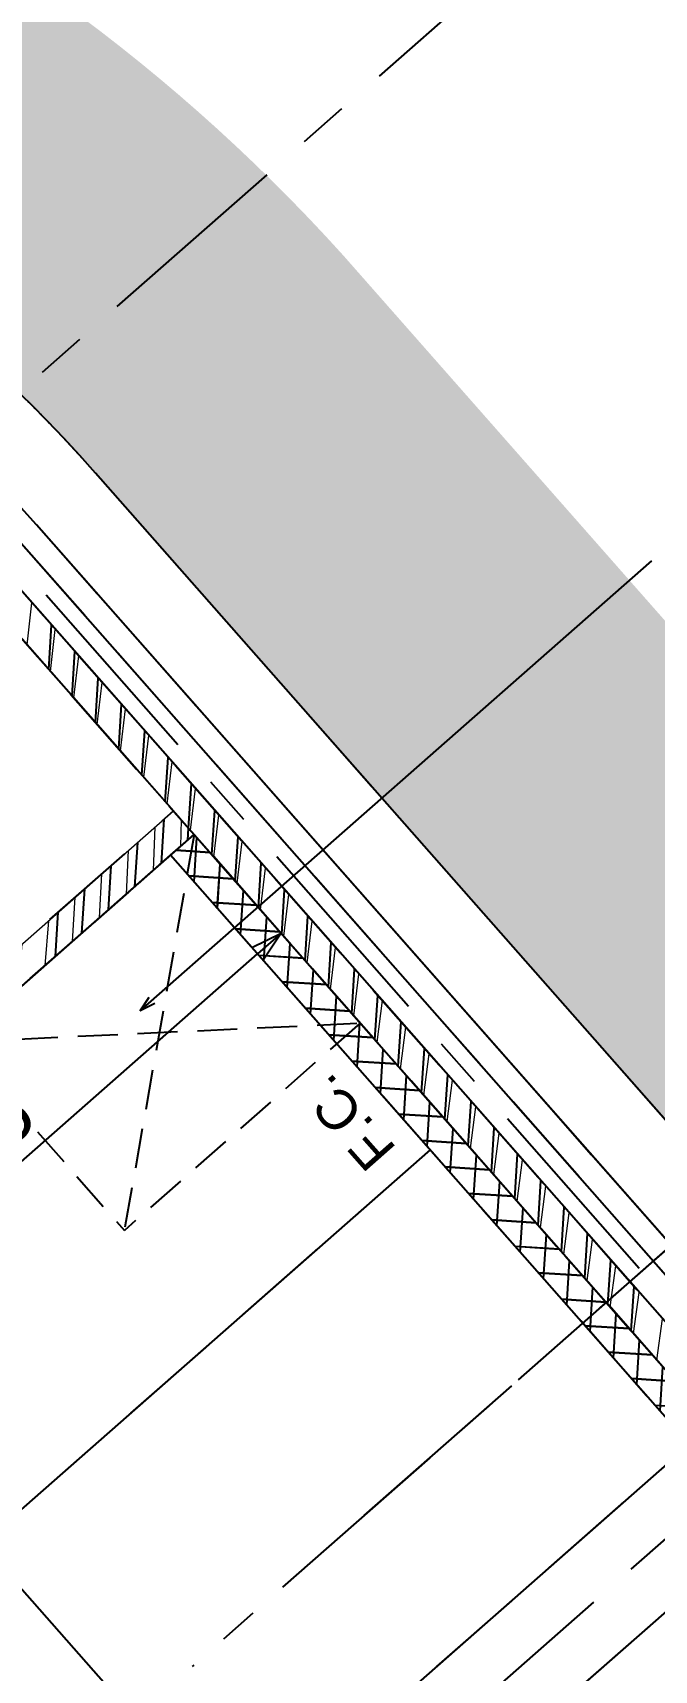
# Model space of a CAD drawing. Header units: millimetres. Extents: x 833946797 to 834440930, y 817746008 to 818399503.
# Drawn here: x 834339182 to 834343138, y 818012395 to 818022827 of the extents above; entities that cross this region are included whole.
import ezdxf

# ---------------------------------------------------------------- set-up
doc = ezdxf.new("R2010")
doc.units = ezdxf.units.MM
doc.header["$LTSCALE"] = 100
for name, pattern in [('CENTER', [2, 1.25, -0.25, 0.25, -0.25]), ('Grid Line', [22.224999999999994, 12.7, -3.174999999999999, 3.174999999999999, -3.174999999999999]), ('Hidden', [9.524999999999999, 6.35, -3.175]), ('HIDDENX2', [19.049999999999997, 12.7, -6.35])]:
    doc.linetypes.add(name, pattern=pattern)
for name, color, linetype in [('+C-160', 160, 'Hidden'), ('A-COLS', 3, 'Continuous'), ('DLN020__', 6, 'Continuous'), ('DLN030_2', 1, 'Continuous'), ('DLN040__', 3, 'Continuous'), ('DLN052__', 7, 'Continuous'), ('DLN060__', 7, 'Continuous'), ('DLN220__', 7, 'Continuous'), ('DLN660', 1, 'Continuous'), ('DLN810__', 1, 'Continuous')]:
    doc.layers.add(name, color=color, linetype=linetype)
doc.layers.add('A-WALL', color=7, linetype='Continuous', lineweight=9)
doc.styles.add('3B50A-DLN-ARC-DWG-1002-P00-LB02$0$Standard', font='swiss.ttf')
doc.styles.add('Swis721tBT', font='swissl.ttf')
doc.dimstyles.new('INTDIM', dxfattribs={"dimtxt": 200, "dimasz": 125, "dimexe": 100, "dimexo": 150, "dimgap": 80, "dimtad": 1, "dimdec": 0, "dimzin": 9, "dimdsep": 46, "dimtxsty": 'Swis721tBT', "dimblk": 'OPEN30', "dimcen": -125, "dimclrd": 256, "dimclre": 256, "dimclrt": 2, "dimaunit": 1, "dimadec": 1, "dimazin": 0, "dimtfac": 0.4444444444444444, "dimtdec": 0, "dimtix": 1, "dimtmove": 2, "dimatfit": 3, "dimldrblk": 'OPEN30', "dimfxl": 0, "dimtolj": 1, "dimlwd": -1, "dimlwe": -1, "dimarcsym": 0})
doc.dimstyles.new('INTDIM350', dxfattribs={"dimtxt": 350, "dimasz": 200, "dimexe": 100, "dimexo": 150, "dimgap": 100, "dimtad": 1, "dimdec": 0, "dimzin": 9, "dimdsep": 46, "dimtxsty": 'Swis721tBT', "dimblk": 'OPEN30', "dimcen": -125, "dimclrd": 256, "dimclre": 256, "dimclrt": 2, "dimaunit": 1, "dimadec": 1, "dimazin": 0, "dimtfac": 0.4444444444444444, "dimtdec": 0, "dimtix": 1, "dimtmove": 2, "dimatfit": 3, "dimldrblk": 'OPEN30', "dimfxl": 0, "dimtolj": 1, "dimlwd": -1, "dimlwe": -1, "dimarcsym": 0})
pattern_1 = [(86.3501958279957, (-1.192092895507812e-07, 1.192092895507812e-07), (-158.4280186349138, 10.10571182131174), [])]

# ---------------------------------------------------------------- blocks, each defined once
blk = doc.blocks.new('DLN_Parking - Parking - 2500 x 5000 _WL_-V7-Car Park_B2_F')
at = {"layer": 'DLN660'}
for p, q in [((2500, 0), (0, 0)), ((0, 0), (0, -5000)), ((2500.000000000001, -5000.000000000002), (2500, 0))]:
    blk.add_line(p, q, dxfattribs=at)
blk = doc.blocks.new('_Open30')
at = {"color": 0, "linetype": 'ByBlock', "lineweight": -2}
for p, q in [((-1, 0.26794919), (0, 0)), ((0, 0), (-1, -0.26794919)), ((0, 0), (-1, 0))]:
    blk.add_line(p, q, dxfattribs=at)
blk = doc.blocks.new('A$C029C5A43')
at = {"layer": '+C-160', "lineweight": 18}
for p, q in [((89270.96153640747, 71309.01562917233), (89270.96153736115, 69365.6995536089)), ((89270.96153640747, 71309.01562952995), (89270.96153831482, 69365.69955384731)), ((89821.31856870651, 19288.56058943272), (89820.96173262596, 71308.34367060661, -0.07028772469116416)), ((89821.31856870651, 19288.56058943272), (89820.96173262596, 71308.34367060661, -0.07028772469116416)), ((90321.31900000572, 19119.56404852867, 0.0001768949824026839), (90320.96199393272, 71308.42880856991, -0.07028772469116416)), ((90321.31900000572, 19119.56404852867, 0.0001768949824026839), (90320.96199393272, 71308.42880856991, -0.07028772469116416))]:
    blk.add_line(p, q, dxfattribs=at)
at = {"layer": '+C-160'}
for p, q in [((89270.96173334122, 37865.69955420494, -0.07028772469116416), (89270.9617331028, 71308.34367072582, -0.07028772469116416)), ((89470.96153974533, 19406.41602218151), (89470.9616587162, 71309.01562941074)), ((89470.96173357964, 19406.41627550125, -0.07028772469116416), (89470.96173262596, 71308.34367072582, -0.07028772469116416)), ((89670.96153640747, 71309.01562929153), (89670.96153998375, 19338.81463968754)), ((89270.96173405647, 70566.23499321938), (89470.96173167229, 70766.23499083519)), ((89270.96173381805, 70341.72859025002), (89470.96173095703, 70541.72858691216)), ((89270.96173381805, 70117.22218704224), (89470.96173000336, 70317.22218310833)), ((89270.96173405647, 69892.7157843113), (89470.96172904968, 70092.71577942371)), ((89270.96173381805, 69668.2093809843), (89470.96172809601, 69868.20937538147)), ((89270.96173405647, 69443.70297825336), (89470.96172738075, 69643.70297145844)), ((89270.96173381805, 69219.19657504559), (89470.9617266655, 69419.19656765461)), ((87270.96153616905, 69365.6995537281), (89270.96153688431, 69365.69955384731)), ((88094.53284215927, 69165.29969847202), (88294.53284239769, 69365.29969859123)), ((88319.03924512863, 69165.29969835281), (88519.03924560547, 69365.29969859123)), ((88543.54564833641, 69165.29969847202), (88743.54564857483, 69365.29969859123)), ((88768.05205130577, 69165.29969835281), (88968.05205130577, 69365.29969847202)), ((88992.55845451355, 69165.29969859123), (89192.55845427513, 69365.29969847202)), ((84070.96153616905, 69165.69955432415), (89070.96153616905, 69165.69955420494)), ((84270.96153664589, 69165.6995536089), (89270.96153640747, 69165.69955384731)), ((89070.9615073204, 69164.072006464), (89072.58905434608, 69165.6995536089)), ((89070.96150565147, 40765.69955360889), (89070.96150708199, 69165.6995537281)), ((89070.96150708199, 69165.6995537281), (89270.96153759956, 69165.69955420494)), ((89270.96153759956, 69014.13853156567), (89119.40051555634, 69165.69955384731)), ((89217.06485748291, 69165.29969859123), (89270.96153736115, 69219.19637858868)), ((89270.96153759956, 69165.69955420494), (89270.96153593063, 40765.69955396652)), ((89270.96173405647, 68994.69017207623), (89470.96172571182, 69194.69016373158)), ((89070.9615073204, 68939.56560337543), (89270.96153759956, 69139.56563389301)), ((89270.96153783798, 68789.6321284771), (89070.9615073204, 68989.6321593523)), ((89270.96173381805, 68770.18376886845), (89470.96172475815, 68970.18375980854)), ((89070.96150708199, 68715.05920052528), (89270.96153759956, 68915.05923092365)), ((89270.96153783798, 68565.12572562695), (89070.9615073204, 68765.12575602531)), ((89070.9615073204, 68490.55279743671), (89270.96153783798, 68690.55282783508)), ((89270.96173405647, 68545.6773660183), (89470.96172380447, 68745.67735600471)), ((89270.96153783798, 68340.61932241917), (89070.9615073204, 68540.61935305595)), ((89070.9615073204, 68266.04639458656), (89270.96153759956, 68466.04642498493)), ((89270.96173381805, 68321.17096292973), (89470.96172332764, 68521.17095220089)), ((89270.96153759956, 68116.1129193306), (89070.96150708199, 68316.11294996738)), ((89070.9615073204, 68041.5399916172), (89270.96153783798, 68241.54002189636)), ((89270.96173405647, 68096.66455996037), (89470.96172237396, 68296.66454815865)), ((89270.96153759956, 67891.60651636124), (89070.96150708199, 68091.60654699802)), ((89070.96150708199, 67817.03358864784), (89270.96153759956, 68017.033618927)), ((89270.96173405647, 67872.158156991), (89470.96172142029, 68072.15814447403)), ((89270.96153759956, 67667.10011327267), (89070.9615073204, 67867.10014379025)), ((89270.96173405647, 67647.65175378323), (89470.96172046661, 67847.651740551)), ((89070.96150708199, 67592.52718555927), (89270.96153759956, 67792.52721595764)), ((89270.96153759956, 67442.59370994568), (89070.96150708199, 67642.59374082088)), ((89270.96173429489, 67423.14535105228), (89470.96171975136, 67623.14533650875)), ((89070.96150684357, 67368.02078270912), (89270.96153759956, 67568.02081298828)), ((89270.96153759956, 67218.08730709553), (89070.9615073204, 67418.08733773232)), ((89270.96173381805, 67198.6389478445), (89470.9617190361, 67398.63893270493)), ((89070.96150708199, 67143.51437962055), (89270.96153736115, 67343.51441001892)), ((89270.96153736115, 66993.58090400696), (89070.96150684357, 67193.58093452454)), ((89070.9615073204, 66919.00797653198), (89270.96153759956, 67119.00800704956)), ((89270.96173405647, 66974.13254499435), (89470.96171808243, 67174.1325289011)), ((89270.96153759956, 66769.07450091839), (89070.96150708199, 66969.07453143597)), ((89070.96150708199, 66694.50157368183), (89270.96153759956, 66894.5016040802)), ((89270.96173381805, 66749.62614178658), (89470.96171712875, 66949.62612485886)), ((89070.96153569221, 66665.69955432415), (84070.96153593063, 66665.69955444336)), ((89070.96153640747, 66665.69955432415), (84070.96153640747, 66665.69955432415)), ((89270.96153736115, 66544.56809782982), (89070.96150708199, 66744.5681284666)), ((89070.9615073204, 66469.99517071247), (89270.96153759956, 66669.99520099163)), ((89270.96173381805, 66525.11973893642), (89470.96171617508, 66725.11972117424)), ((89270.96153736115, 66320.06169474125), (89070.96150708199, 66520.06172537804)), ((89270.96173381805, 66300.61333584785), (89470.96171545982, 66500.6133172512)), ((89070.96150708199, 66245.48876774311), (89270.96153736115, 66445.48879814148)), ((89270.96153759956, 66095.55529165268), (89070.96150684357, 66295.55532228947)), ((89270.96173381805, 66076.1069328785), (89470.96171474457, 66276.10691344738)), ((89070.96150708199, 66020.98236477375), (89270.96153759956, 66220.98239517212)), ((89270.96153736115, 65871.04888880253), (89070.96150684357, 66071.0489192009)), ((89270.96173405647, 65851.60052978992), (89470.9617137909, 66051.60050964355)), ((89070.96150708199, 65796.47596180439), (89270.96153736115, 65996.47599208355)), ((89270.96153736115, 65646.54248547554), (89070.96150684357, 65846.54251623154)), ((89270.96173405647, 65627.09412670135), (89470.96171307564, 65827.09410572052)), ((89070.96150684357, 65571.96955871582), (89270.96153736115, 65771.96958911419)), ((89270.96153759956, 65422.03608250618), (89070.96150708199, 65622.03611314297)), ((89070.96150684357, 65347.46315586567), (89270.96153736115, 65547.46318614483)), ((89270.96173405647, 65402.58772373199), (89470.96171188354, 65602.58770167828)), ((89270.96153736115, 65197.52967941761), (89070.96150684357, 65397.5297100544)), ((89070.96150708199, 65122.9567527771), (89270.96153736115, 65322.95678317547)), ((89270.96173381805, 65178.08132064342), (89470.96171140671, 65378.08129811287)), ((89270.96153736115, 64973.02327644825), (89070.96150684357, 65173.02330696583)), ((89070.96150684357, 64898.45034980774), (89270.96153736115, 65098.45038032532)), ((89270.96173405647, 64953.57491767406), (89470.96171045303, 65153.57489407063)), ((89270.96153736115, 64748.51687324047), (89070.96150684357, 64948.51690387726)), ((89070.96150684357, 64673.94394683838), (89270.96153736115, 64873.94397711754)), ((89270.96153736115, 64524.01047027111), (89070.96150684357, 64724.0105009079)), ((84070.96153593063, 64165.69955444336), (89070.96153593063, 64165.69955444336)), ((89070.96153640747, 63465.69955420494), (84070.96153616905, 63465.69955420494))]:
    blk.add_line(p, q, dxfattribs=at)
at = {"layer": '+C-160', "linetype": 'Hidden'}
blk.add_line((89270.96242189407, 71307.48077058792), (89270.96242284775, 40665.69955396652), dxfattribs=at)
at = {"layer": '+C-160', "linetype": 'HIDDENX2', "ltscale": 0.2}
for p, q in [((87270.96154093742, 69165.69955456257), (89270.96153783798, 69165.69955456257)), ((87270.96154093742, 69165.69955456257), (87270.96154117584, 67565.29971933365, -0.07028772471585404)), ((87270.96154093742, 69165.69955456257), (89270.96153831482, 67565.29971909523, -0.07028772471585402)), ((89270.96153831482, 69165.69955456257), (87270.96154117584, 67565.29971933365, -0.07028772471585404)), ((89270.96153831482, 69165.69955456257), (89270.96153831482, 67565.29971909523, -0.07028772471585402)), ((89270.96153831482, 67565.29971909523, -0.07028772471585402), (87270.96154117584, 67565.29971933365, -0.07028772471585404))]:
    blk.add_line(p, q, dxfattribs=at)
at = {"layer": '+C-160', "lineweight": 18}
for centre, radius, end in [((81033.85348200798, 71300.04353499413, -0.07028772469116415), 9287.112296415497, 58.24926570811748), ((81033.8534822464, 71300.04353415966, -0.07028772469116415), 8787.112296547273, 60.04853853081481)]:
    blk.add_arc(centre, radius, 0.05173186313747879, end, dxfattribs=at)
blk = doc.blocks.new('*D160')
at = {"layer": 'Defpoints', "color": 0}
for p in [(834340208.9154716, 818017719.7397), (834340762.0358583, 818017091.2473029), (834336820.1567471, 818014013.2238593)]:
    blk.add_point(p, dxfattribs=at)
at = {"layer": 'DLN030_2', "linetype": 'Continuous'}
for p, q in [((834340308.0144092, 818017607.1368556), (834340828.1018167, 818017016.17874)), ((834337164.2716187, 818013924.9452808), (834340611.8987324, 818016959.115386)), ((834336919.2556847, 818013900.6210148), (834337080.2004513, 818013717.744801))]:
    blk.add_line(p, q, dxfattribs=at)
at = {"layer": 'DLN030_2', "xscale": 200, "yscale": 200, "zscale": 200}
for p, rotation in [((834340762.0358583, 818017091.2473029), 41.35019583601527), ((834337014.1344929, 818013792.8133639), 221.3501958360152)]:
    blk.add_blockref('_Open30', p, dxfattribs=dict(at, rotation=rotation))
at = {"layer": 'DLN030_2', "color": 2, "insert": (834338703.1857095, 818015652.1254798), "char_height": 350, "attachment_point": 5, "rotation": 41.35019583601528, "style": 'Swis721tBT'}
blk.add_mtext('\\A1;4995', dxfattribs=at)

msp = doc.modelspace()

# ---------------------------------------------------------------- hatches: boundary and pattern name
at = {"layer": 'A-WALL'}
h = msp.add_hatch(dxfattribs=at)
h.set_pattern_fill('ANSI31', scale=50, angle=-6.361109362927034e-15)
h.set_pattern_definition(pattern_1)
edge = h.paths.add_edge_path()
edge.add_line((834373398.9201546, 817975260.548027), (834373587.7881666, 817975426.7660248))
edge.add_line((834373587.7881668, 817975426.7660248), (834373233.2643241, 817980497.9923743))
edge.add_line((834373233.2643241, 817980497.9923743), (834338943.7585428, 818019460.0237285))
edge.add_arc((834332615.6261824, 818013879.7363707), 8437.112430546018, 41.40656209306128, 102.7631053202158)
edge.add_line((834330751.6949148, 818022108.3830634), (834321993.2614791, 818032060.3016281))
edge.add_line((834321993.2614793, 818032060.3016281), (834277327.4665351, 817992751.0563895))
edge.add_line((834277327.466535, 817992751.0563895), (834277459.5984685, 817992600.9192455))
edge.add_line((834277459.5984687, 817992600.9192456), (834321975.2562567, 818031778.0322049))
edge.add_line((834321975.2562566, 818031778.0322047), (834330680.6719674, 818021886.3572645))
edge.add_arc((834332615.6256013, 818013879.7351375), 8237.113781559863, 41.40793444522251, 103.58612611412508, ccw=False)
edge.add_line((834338793.6214172, 818019327.8918118), (834373038.4656745, 817980416.6081657))
edge.add_line((834373038.4656745, 817980416.6081657), (834373398.9201547, 817975260.5480269))
h = msp.add_hatch(dxfattribs=at)
h.set_pattern_fill('ANSI31', scale=50, angle=-6.361109362927034e-15)
h.set_pattern_definition(pattern_1)
h.paths.add_polyline_path([(834336455.7514937, 818014416.1416149), (834340209.17964, 818017719.4395344), (834340077.047724, 818017869.576661), (834338575.6764648, 818016548.2574929), (834336435.102628, 818018980.5207301), (834336284.9655013, 818018848.3888128), (834336509.6265452, 818018593.1139016), (834336434.5579952, 818018527.0479285), (834336566.689912, 818018376.9108026), (834336641.7584664, 818018442.97677), (834338425.5393387, 818016416.1255755), (834336473.7567025, 818014698.4106578), (834334689.9758735, 818016725.2618111), (834334840.1128908, 818016857.3938433), (834334707.981095, 818017007.5308309), (834334557.8439751, 818016875.3989176), (834334333.1830328, 818017130.673714), (834334183.0459207, 818016998.5417743)])
at = {"layer": 'DLN060__'}
h = msp.add_hatch(dxfattribs=at)
h.set_pattern_fill('EARTH', color=251, scale=150, angle=45.00000000000045)
h.set_pattern_definition([(86.35019582799568, (1453154.080526948, 238293.1648491621), (-889.9338408816122, 1011.202382737353), [952.4999999999997, -952.4999999999997]), (86.35019582799568, (1452797.617485166, 238315.9027007818), (-889.9338408816122, 1011.202382737353), [952.4999999999997, -952.4999999999997]), (86.35019582799568, (1452441.154443264, 238338.6405525208), (-889.9338408816122, 1011.202382737353), [952.4999999999997, -952.4999999999997]), (176.3501958279956, (1452329.91271317, 238465.0408502817), (-1011.202382737353, -889.9338408816122), [952.4999999999997, -952.4999999999997]), (176.3501958279956, (1452352.650564909, 238821.5038923025), (-1011.202382737353, -889.9338408816122), [952.4999999999997, -952.4999999999997]), (176.3501958279956, (1452375.388416171, 239177.9669340849), (-1011.202382737353, -889.9338408816122), [952.4999999999997, -952.4999999999997])])
edge = h.paths.add_edge_path()
edge.add_line((834303001.7276638, 817954269.3640027), (834304578.4320031, 817955656.4492704))
edge.add_line((834304578.4320035, 817955656.4492706), (834331037.8483403, 817925591.4898139))
edge.add_line((834331037.84834, 817925591.4898137), (834375206.4562329, 817964463.1732086))
edge.add_line((834375206.4562325, 817964463.1732087), (834374060.8627851, 817980844.7536951))
edge.add_line((834374060.8627853, 817980844.7536948), (834339581.52124, 818020021.9484737))
edge.add_arc((834332615.9355372, 818013881.6562957), 9285.611030570026, 41.3967707884505, 99.60462301211987)
edge.add_line((834331066.6470942, 818023037.1069965), (834322069.7839626, 818033259.9453678))
edge.add_line((834322069.7839628, 818033259.9453679), (834273725.6293017, 817990713.4683118))
edge.add_line((834273725.6293014, 817990713.4683118), (834304578.4320035, 817955656.4492704))
edge.add_line((834304578.4320037, 817955656.4492702), (834303001.7276647, 817954269.3640032))
edge.add_line((834303001.7276647, 817954269.3640034), (834270761.539974, 817990902.8227202))
edge.add_line((834270761.5399741, 817990902.8227199), (834322258.575107, 818036224.0691499))
edge.add_line((834322258.5751069, 818036224.0691499), (834331970.2700638, 818025188.991452))
edge.add_arc((834332622.2949393, 818013717.2690969), 11490.23717038002, 42.02614068141469, 93.25305315063548, ccw=False)
edge.add_line((834341157.6965528, 818021409.6334623), (834375550.7708069, 817982329.9209781))
edge.add_line((834375550.770807, 817982329.9209781), (834377279.0058944, 817963489.7294939))
edge.add_line((834377279.0058941, 817963489.7294935), (834330848.7932926, 817922627.6645511))
edge.add_line((834330848.7932928, 817922627.6645511), (834303001.7276639, 817954269.3640026))
at = {"layer": 'DLN810__'}
h = msp.add_hatch(dxfattribs=at)
h.set_pattern_fill('ANSI37', color=256, scale=49.99999999999999, angle=4.452776554048923e-13)
h.set_pattern_definition([(86.3501958132782, (834319897.6396546, 817945893.6157944), (-158.428018632318, 10.10571186200697), []), (176.3501958132782, (834319897.6396546, 817945893.6157944), (-10.10571186200697, -158.428018632318), [])])
h.paths.add_polyline_path([(834358821.5105062, 817996268.1358881), (834340058.7783235, 818017587.6077635), (834340208.915472, 818017719.7397008), (834358971.6476545, 817996400.2678251)])

# ---------------------------------------------------------------- linework, layer by layer
at = {"layer": 'A-COLS', "color": 5, "lineweight": 18}
for p, q in [((834374060.8627853, 817980844.7536948, 0.0001768949824026839), (834339581.5211077, 818020021.9486244, -0.07028772469116416)), ((834374060.8627853, 817980844.7536948, 0.0001768949824026839), (834339581.5211077, 818020021.9486244, -0.07028772469116416)), ((834373573.8704623, 817980641.2868924), (834339206.2343441, 818019691.5547479, -0.07028772469116416)), ((834373573.8704623, 817980641.2868924), (834339206.2343441, 818019691.5547479, -0.07028772469116416))]:
    msp.add_line(p, q, dxfattribs=at)
at = {"layer": 'A-COLS', "color": 5, "lineweight": 18, "elevation": -0.07028772469116415}
for points in [[(834331066.6470942, 818023037.1069965, -0.2595373661353451), (834339581.5211067, 818020021.948624, 0.3219322588571377)], [(834330878.7155031, 818022493.8280219, -0.2679342438191178), (834339206.476698, 818019691.2800722, -0.2595373661347907)]]:
    msp.add_lwpolyline(points, format="xyb", dxfattribs=at)
at = {"layer": 'A-WALL'}
for p, q in [((834373233.0001326, 817980498.2928615, -0.07028772469116416), (834338943.4943737, 818019460.3238937, -0.07028772469116416)), ((834360887.560596, 817994223.2796305, -0.07028772469116416), (834338793.3572482, 818019328.1919771, -0.07028772469116416)), ((834338575.4122957, 818016548.5576575), (834340076.7835549, 818017869.876826)), ((834336455.4873247, 818014416.4417801), (834340208.9154712, 818017719.7396997))]:
    msp.add_line(p, q, dxfattribs=at)
at = {"layer": 'A-WALL', "lineweight": 18}
for p, q in [((834338792.9131646, 818019328.6962767), (834340076.7835553, 818017869.876826)), ((834338792.9131645, 818019328.696277), (834340076.7835559, 818017869.8768268))]:
    msp.add_line(p, q, dxfattribs=at)
at = {"layer": 'Defpoints', "color": 6, "linetype": 'Hidden'}
msp.add_lwpolyline([(834302832.5085673, 818014931.5133744), (834321974.9920878, 818031778.3323697), (834330680.4077985, 818021886.6574297, -0.2781902619455994), (834338793.9278483, 818019327.5446653), (834359037.7142786, 817996325.199848)], format="xyb", dxfattribs=at)
at = {"layer": 'DLN020__', "linetype": 'Grid Line'}
for p, q in [((834382686.5655731, 817969907.8827796), (834315133.461383, 818046666.2402908)), ((834379458.6173668, 817967067.0465686), (834311905.5131766, 818043825.4040799)), ((834344007.6271914, 818024858.8872197), (834274669.6967086, 817963836.3146399)), ((834349425.0357797, 818018703.2650588), (834280087.1052967, 817957680.692479))]:
    msp.add_line(p, q, dxfattribs=at)
at = {"layer": 'DLN052__', "color": 3, "linetype": 'CENTER', "ltscale": 10}
for p, q in [((834347714.6379254, 818019034.9393204), (834340197.3208941, 818012419.1372483)), ((834341292.0493163, 818013382.0476068), (834347161.9242083, 818018547.9771945))]:
    msp.add_line(p, q, dxfattribs=at)
at = {"layer": 'DLN060__', "color": 252, "elevation": -0.07028772469116415}
msp.add_lwpolyline([(834375206.4562331, 817964463.1732087), (834374060.8627862, 817980844.753696), (834339581.5211077, 818020021.9486244, 0.2600156271993366), (834331066.6470948, 818023037.1069967), (834322069.5195853, 818033260.2453452), (834273725.3649218, 817990713.7680243), (834331037.84834, 817925591.4898137), (834375206.4562331, 817964463.1732087)], format="xyb", dxfattribs=at)
at = {"layer": 'DLN060__', "color": 252}
msp.add_lwpolyline([(834374690.4162832, 817964675.0771755), (834373573.8704634, 817980641.2868936), (834339206.2343441, 818019691.5547479, 0.2684143611660056), (834330878.4705716, 818022494.1056408), (834322024.5064214, 818032554.5726142), (834274431.037528, 817990668.7550014), (834331082.5972952, 817926297.4617568), (834374690.4162832, 817964675.0771755)], format="xyb", dxfattribs=at)
at = {"layer": 'DLN220__', "color": 4, "linetype": 'HIDDENX2', "ltscale": 0.2}
for p, q in [((834338707.5442154, 818016398.4205354), (834340208.915472, 818017719.7397013)), ((834340208.9154721, 818017719.7397014), (834339764.8637048, 818015197.0233779, -0.07028772471585404)), ((834340208.9154721, 818017719.7397014), (834341266.2349615, 818016518.3425437, -0.07028772471585402)), ((834338707.5442154, 818016398.4205354), (834341266.2349615, 818016518.3425437, -0.07028772471585402)), ((834341266.2349615, 818016518.3425437, -0.07028772471585402), (834339764.8637048, 818015197.0233779, -0.07028772471585404)), ((834338707.5442154, 818016398.4205354), (834339764.8637048, 818015197.0233779, -0.07028772471585404))]:
    msp.add_line(p, q, dxfattribs=at)
at = {"layer": 'DLN810__'}
for points in [[(834339093.1874166, 818019592.9601104), (834373427.7987818, 817980579.6770738)], [(834373233.000155, 817980498.2925438), (834373233.0001545, 817980498.2925433), (834338943.0503823, 818019460.8282746)]]:
    msp.add_lwpolyline(points, dxfattribs=at)
msp.add_lwpolyline([(834358821.5105062, 817996268.1358881), (834340058.7783235, 818017587.6077635), (834340208.915472, 818017719.7397008), (834358971.6476545, 817996400.2678251)], close=True, dxfattribs=at)

# ---------------------------------------------------------------- block references
at = {"rotation": 41.35019582799567}
msp.add_blockref('A$C029C5A43', (834318889.4698145, 817906820.3266928), dxfattribs=at)
at = {"layer": 'DLN660', "xscale": -1, "rotation": 131.3501958279933}
msp.add_blockref('DLN_Parking - Parking - 2500 x 5000 _WL_-V7-Car Park_B2_F', (834336305.350198, 818014284.3098636), dxfattribs=at)
at = {"layer": 'DLN660'}
for p, rotation in [((834339608.6481173, 818010530.8817165), 131.3501958275824), ((834341722.7587863, 818008128.6877025), 131.3501958279961)]:
    msp.add_blockref('DLN_Parking - Parking - 2500 x 5000 _WL_-V7-Car Park_B2_F', p, dxfattribs=dict(at, rotation=rotation))

# ---------------------------------------------------------------- texts
at = {"layer": 'DLN810__', "style": '3B50A-DLN-ARC-DWG-1002-P00-LB02$0$Standard'}
msp.add_text('F.C.', height=249.9999999999999, rotation=131.4180680891445, dxfattribs=at).set_placement((834341504.8761234, 818015718.0444571))

# ---------------------------------------------------------------- dimensions: what is measured, and where the dimension line sits
at = {"layer": 'DLN030_2'}
dim = msp.add_linear_dim(base=(834340762.0358583, 818017091.2473029), p1=(834336820.1567471, 818014013.2238593), p2=(834340208.9154716, 818017719.7397001), angle=41.35019583601528, text='4995', dimstyle='INTDIM350', dxfattribs=at)
dim.commit()
dim.dimension.update_dxf_attribs({"geometry": '*D160', "text_midpoint": (834338703.1857095, 818015652.1254798)})

# ---------------------------------------------------------------- leaders
at = {"layer": 'DLN040__', "color": 7}
msp.add_leader([(834339865.1839914, 818016596.671579), (834343122.4917232, 818019463.3463713)], dimstyle='INTDIM', override={"dimtxt": 100, "dimasz": 100, "dimgap": 30, "dimtad": 0, "dimarcsym": 2}, dxfattribs=at)

doc.saveas('drawing.dxf')
